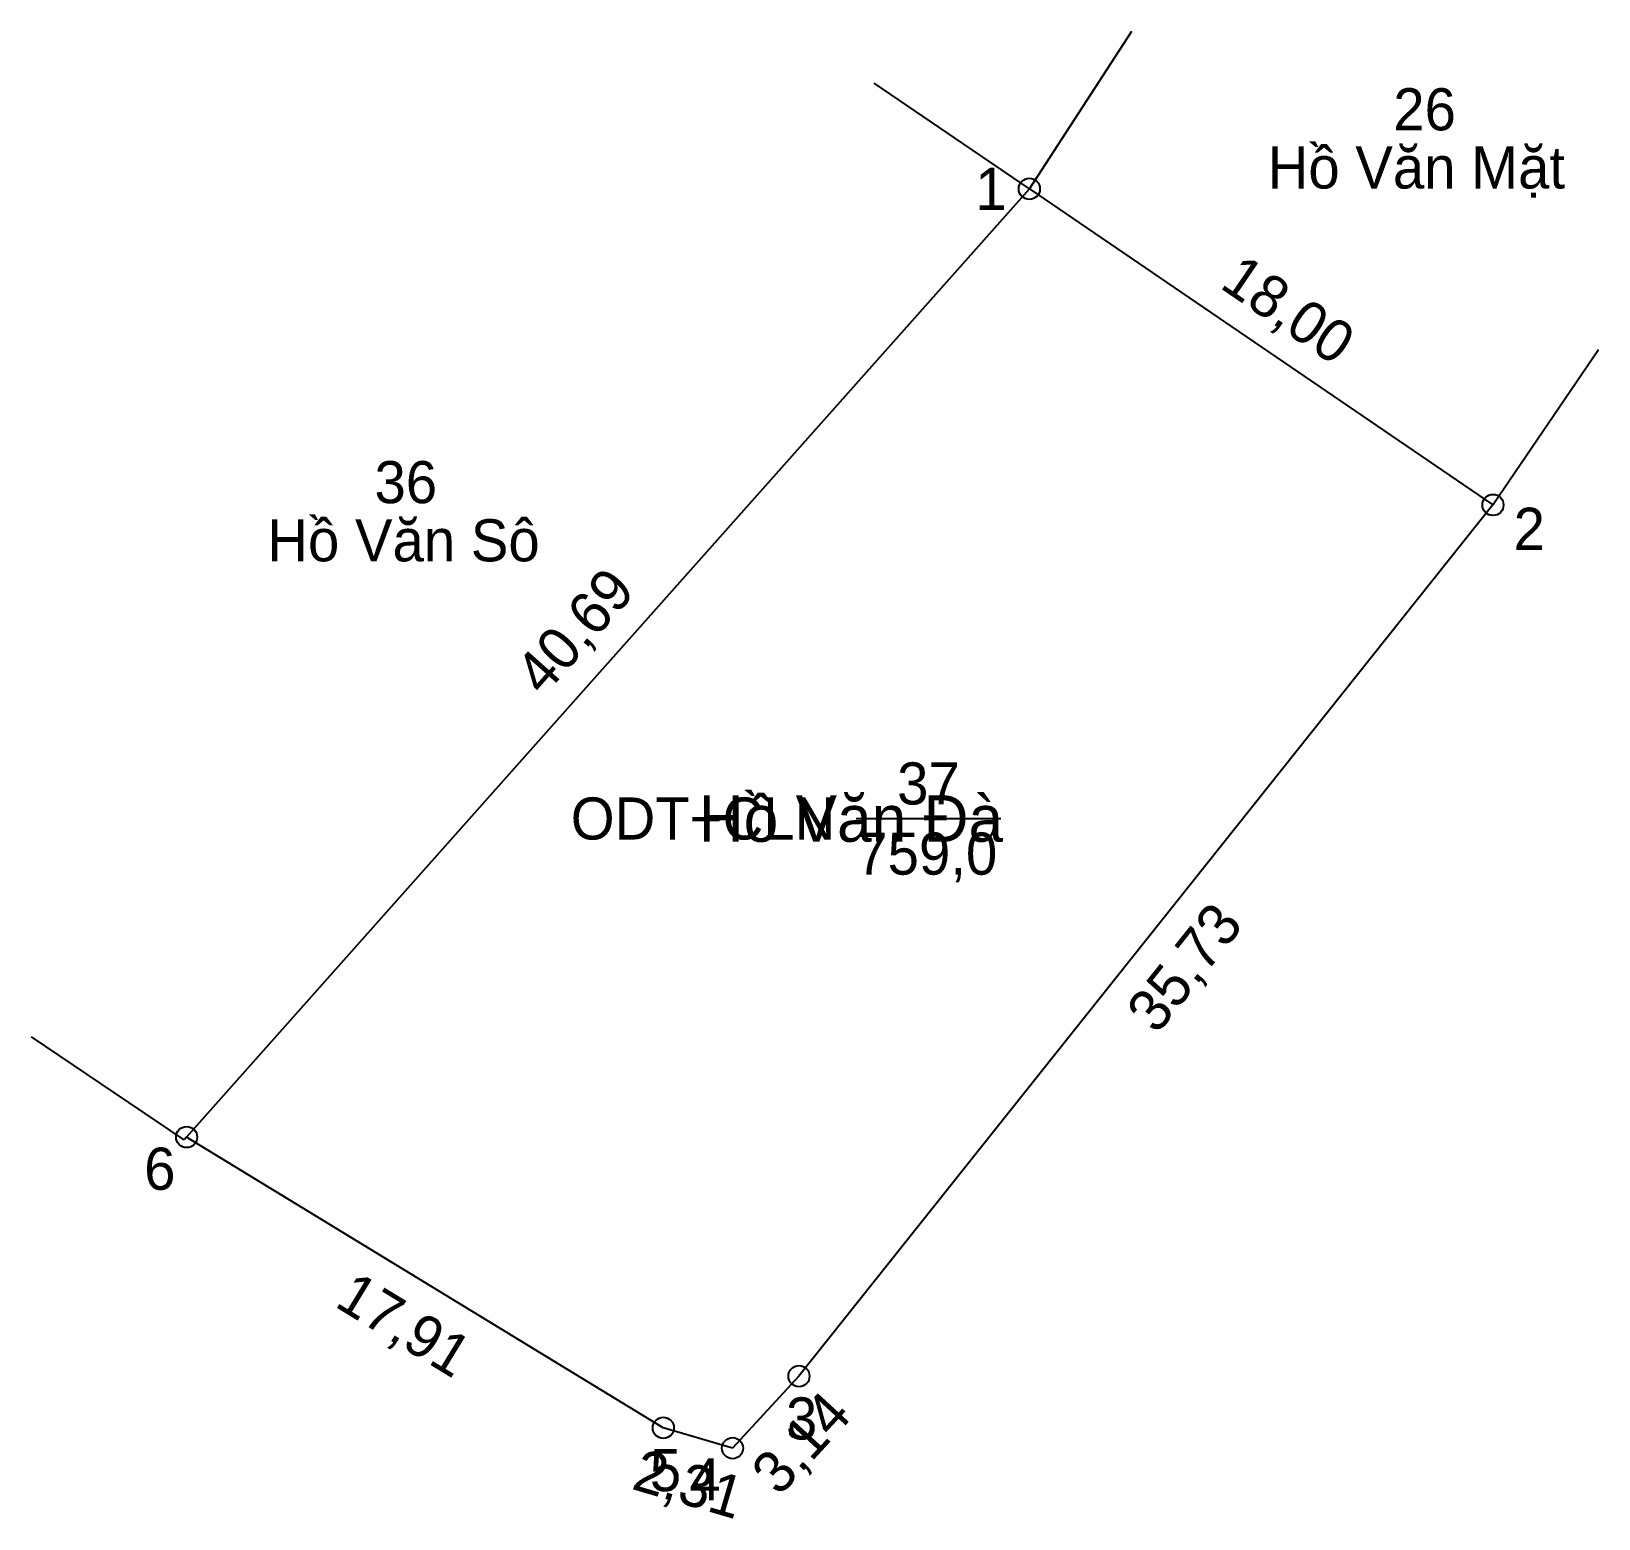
# Model space of a CAD drawing. Extents: x 535791.2 to 535841.5, y 1839220.1 to 1839267.8.
import ezdxf

# ---------------------------------------------------------------- set-up
doc = ezdxf.new("R2010")
doc.units = 0
for name, color, linetype in [('CanhThua', 7, 'Continuous'), ('ChieuDaiCanhThua', 7, 'Continuous'), ('MocDinhThua', 7, 'Continuous'), ('NhanDiaChinhThua', 7, 'Continuous'), ('NhanTuCan', 7, 'Continuous'), ('RauThua', 7, 'Continuous'), ('SoHieuDinhThua', 7, 'Continuous'), ('TenChuLanCan', 7, 'Continuous'), ('TenChuSuDung', 7, 'Continuous')]:
    doc.layers.add(name, color=color, linetype=linetype)

msp = doc.modelspace()

# ---------------------------------------------------------------- linework, layer by layer
at = {"layer": 'CanhThua'}
for p, q in [((535796.22, 1839232.34), (535823.25, 1839262.76)), ((535823.25, 1839262.76), (535838.12, 1839252.62)), ((535838.12, 1839252.62), (535815.86, 1839224.67)), ((535811.51, 1839223.01), (535796.22, 1839232.34)), ((535815.86, 1839224.67), (535813.73, 1839222.36)), ((535813.73, 1839222.36), (535811.51, 1839223.01))]:
    msp.add_line(p, q, dxfattribs=at)
at = {"layer": 'MocDinhThua'}
for centre in [(535823.25, 1839262.76), (535838.12, 1839252.62), (535796.22, 1839232.34), (535815.86, 1839224.67), (535811.51, 1839223.01), (535813.73, 1839222.36)]:
    msp.add_circle(centre, 0.339, dxfattribs=at)
at = {"layer": 'NhanDiaChinhThua'}
msp.add_line((535817.7, 1839242.56), (535822.331, 1839242.56), dxfattribs=at)
at = {"layer": 'RauThua'}
for p, q in [((535823.25, 1839262.76), (535826.536, 1839267.815)), ((535823.25, 1839262.76), (535818.269, 1839266.156)), ((535838.12, 1839252.62), (535841.51, 1839257.606)), ((535796.14, 1839232.25), (535791.24, 1839235.551)), ((535796.22, 1839232.34), (535796.14, 1839232.25))]:
    msp.add_line(p, q, dxfattribs=at)

# ---------------------------------------------------------------- texts
at = {"layer": 'ChieuDaiCanhThua'}
for s, rotation, p in [('18,00', 325.7095, (535829.319, 1839259.61)), ('40,69', 48.377, (535807.661, 1839246.446)), ('35,73', 51.4654, (535827.339, 1839235.603)), ('17,91', 328.6083, (535800.924, 1839226.93)), ('3,14', 47.3215, (535815.228, 1839220.787)), ('2,31', 343.6803, (535810.452, 1839221.061))]:
    msp.add_text(s, height=1.3509, rotation=rotation, dxfattribs=at).set_placement(p)
at = {"layer": 'NhanDiaChinhThua'}
for s, p in [('37', (535819.009, 1839243.01)), ('ODT+CLN', (535808.542, 1839241.885)), ('759,0', (535817.7, 1839240.759))]:
    msp.add_text(s, height=1.3509, dxfattribs=at).set_placement(p)
at = {"layer": 'NhanTuCan'}
for s, p in [('26', (535834.923, 1839264.638)), ('36', (535802.246, 1839252.676))]:
    msp.add_text(s, height=1.3509, dxfattribs=at).set_placement(p)
at = {"layer": 'SoHieuDinhThua'}
for s, p in [('1', (535821.517, 1839262.085)), ('2', (535838.783, 1839251.18)), ('6', (535794.858, 1839230.65)), ('3', (535815.444, 1839222.638)), ('5', (535811.077, 1839220.978)), ('4', (535812.346, 1839220.687))]:
    msp.add_text(s, height=1.351, dxfattribs=at).set_placement(p)
at = {"layer": 'TenChuLanCan'}
for s, p in [('Hồ Văn Mặt', (535830.894, 1839262.772)), ('Hồ Văn Sô', (535798.808, 1839250.81))]:
    msp.add_text(s, height=1.3509, dxfattribs=at).set_placement(p)
at = {"layer": 'TenChuSuDung'}
msp.add_text('Hồ Văn Đà', height=1.4923, dxfattribs=at).set_placement((535812.646, 1839241.814))

doc.saveas('drawing.dxf')
